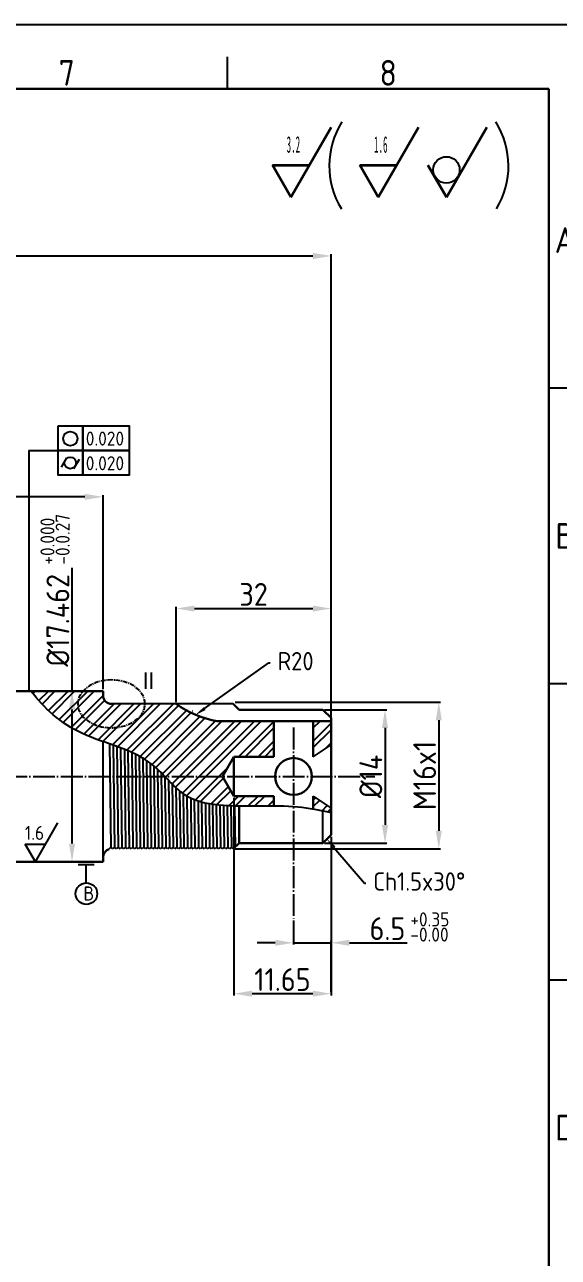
# Model space of a CAD drawing. Extents: x -1001 to 90, y -138 to 385.
# Drawn here: x -422.1 to -276, y 47.7 to 385.2 of the extents above; entities that cross this region are included whole.
import ezdxf
from ezdxf import colors
from ezdxf.entities.mleader import LeaderData, LeaderLine
from ezdxf.enums import TextEntityAlignment as Align
from ezdxf.math import Vec2, Vec3

# ---------------------------------------------------------------- set-up
doc = ezdxf.new("R2010")
doc.units = 0
doc.header["$LTSCALE"] = 0.5
doc.linetypes.add('ACAD_ISO04W100', pattern=[30, 24, -3, 0, -3])
doc.linetypes.add('CENTER', pattern=[2, 1.25, -0.25, 0.25, -0.25])
doc.layers.get('0').update_dxf_attribs({"linetype": 'CONTINUOUS'})
doc.layers.get('Defpoints').update_dxf_attribs({"linetype": 'CONTINUOUS'})
for name, color, linetype, lineweight in [('AM_0', 7, 'CONTINUOUS', 30), ('AM_5', 3, 'CONTINUOUS', 25), ('AM_7', 4, 'ACAD_ISO04W100', 25), ('AM_8', 1, 'CONTINUOUS', 25), ('AM_BOR', 7, 'CONTINUOUS', 50), ('CAXA4', 3, 'CONTINUOUS', 25)]:
    doc.layers.add(name, color=color, linetype=linetype, lineweight=lineweight)
doc.layers.add('图层1', color=1, linetype='CENTER')
doc.styles.add('ACISOTS', font='isocp.shx', dxfattribs={"height": 1})
doc.styles.get("Standard").update_dxf_attribs({"font": 'ISOCP.SHX'})
doc.styles.add('UserTxtStyle3', font='', dxfattribs={"width": 0.4})
doc.styles.get('UserTxtStyle3').set_extended_font_data('FangSong_GB2312')
doc.dimstyles.new('AM_ISO', dxfattribs={"dimtxt": 3.5, "dimasz": 2.5, "dimexe": 1, "dimexo": 1, "dimgap": 1.5, "dimtad": 1, "dimdsep": 46, "dimtxsty": 'Standard', "dimcen": 0, "dimclrd": 256, "dimclre": 256, "dimclrt": 2, "dimadec": 0, "dimazin": 2, "dimtp": 0.1, "dimtm": 0.1, "dimtfac": 0.71, "dimtdec": 3, "dimtmove": 0, "dimatfit": 3, "dimfxl": 1, "dimlwd": -1, "dimlwe": -1, "dimarcsym": 0})

# ---------------------------------------------------------------- blocks, each defined once
blk = doc.blocks.new('A3 ZTL')
for p, q in [((401.17, 280.82), (19.57, 280.82)), ((401.17, 9.78), (401.17, 280.82))]:
    blk.add_line(p, q)
at = {"layer": 'AM_BOR', "color": 135, "lineweight": 25}
for p, q in [((0, 290.61), (410.96, 290.61)), ((352.25, 280.82), (352.25, 285.71)), ((406.07, 235.32), (401.17, 235.32)), ((406.07, 190.31), (401.17, 190.31)), ((401.17, 145.3), (410.96, 145.3))]:
    blk.add_line(p, q, dxfattribs=at)
at = {"layer": 'AM_BOR', "color": 135, "lineweight": 25, "style": 'ACISOTS'}
for s, p in [('7', (327.79, 283.27)), ('8', (376.71, 283.27)), ('A', (403.62, 257.83)), ('B', (403.62, 212.82)), ('D', (403.62, 122.8))]:
    blk.add_text(s, height=3.91, dxfattribs=at).set_placement(p, align=Align.MIDDLE)
blk = doc.blocks.new('*D37')
at = {"layer": 'AM_5'}
for p, q in [((-588.49, 269.5), (-588.49, 322.38)), ((-583.49, 321.88), (-343.2, 321.88)), ((-338.2, 195.02), (-338.2, 322.38))]:
    blk.add_line(p, q, dxfattribs=at)
at = {"layer": 'AM_5', "lineweight": 25}
for points in [[(-583.49, 322.72), (-583.49, 321.05), (-588.49, 321.88)], [(-343.2, 322.72), (-343.2, 321.05), (-338.2, 321.88)]]:
    blk.add_solid(points, dxfattribs=at)
at = {"layer": 'Defpoints', "color": 0, "lineweight": 25}
for p in [(-338.2, 321.88), (-588.49, 269), (-338.2, 194.52)]:
    blk.add_point(p, dxfattribs=at)
at = {"layer": 'AM_5', "lineweight": 25, "insert": (-463.34, 325.76), "char_height": 6.25, "attachment_point": 5}
blk.add_mtext('109.5', dxfattribs=at)
blk = doc.blocks.new('*D42')
at = {"layer": 'AM_5'}
for p, q in [((-364.83, 173.47), (-364.83, 119.36)), ((-338.2, 162.86), (-338.2, 119.36)), ((-343.2, 119.86), (-359.83, 119.86))]:
    blk.add_line(p, q, dxfattribs=at)
at = {"layer": 'AM_5', "lineweight": 25}
for points in [[(-359.83, 120.69), (-359.83, 119.03), (-364.83, 119.86)], [(-343.2, 120.69), (-343.2, 119.03), (-338.2, 119.86)]]:
    blk.add_solid(points, dxfattribs=at)
at = {"layer": 'Defpoints', "color": 0, "lineweight": 25}
for p in [(-364.83, 173.97), (-338.2, 163.36), (-364.83, 119.86)]:
    blk.add_point(p, dxfattribs=at)
at = {"layer": 'AM_5', "lineweight": 25, "insert": (-351.52, 123.73), "char_height": 6.25, "attachment_point": 5}
blk.add_mtext('11.65', dxfattribs=at)
blk = doc.blocks.new('*D43')
at = {"layer": 'AM_5'}
for p, q in [((-380.63, 199.73), (-380.63, 225.83)), ((-375.63, 225.33), (-343.2, 225.33)), ((-338.2, 195.86), (-338.2, 225.83))]:
    blk.add_line(p, q, dxfattribs=at)
at = {"layer": 'AM_5', "lineweight": 25}
for points in [[(-375.63, 226.16), (-375.63, 224.5), (-380.63, 225.33)], [(-343.2, 226.16), (-343.2, 224.5), (-338.2, 225.33)]]:
    blk.add_solid(points, dxfattribs=at)
at = {"layer": 'Defpoints', "color": 0, "lineweight": 25}
for p in [(-338.2, 225.33), (-380.63, 199.23), (-338.2, 195.36)]:
    blk.add_point(p, dxfattribs=at)
at = {"layer": 'AM_5', "lineweight": 25, "insert": (-359.42, 229.21), "char_height": 6.25, "attachment_point": 5}
blk.add_mtext('32', dxfattribs=at)
blk = doc.blocks.new('*D45')
at = {"layer": 'AM_5'}
for p, q in [((-516.49, 224.93), (-516.49, 256.42)), ((-405.66, 255.92), (-511.49, 255.92)), ((-400.66, 203.23), (-400.66, 256.42))]:
    blk.add_line(p, q, dxfattribs=at)
at = {"layer": 'AM_5', "lineweight": 25}
for points in [[(-511.49, 256.76), (-511.49, 255.09), (-516.49, 255.92)], [(-405.66, 256.76), (-405.66, 255.09), (-400.66, 255.92)]]:
    blk.add_solid(points, dxfattribs=at)
at = {"layer": 'Defpoints', "color": 0, "lineweight": 25}
for p in [(-516.49, 255.92), (-516.49, 224.43), (-400.66, 202.73)]:
    blk.add_point(p, dxfattribs=at)
at = {"layer": 'AM_5', "lineweight": 25, "insert": (-458.57, 259.8), "char_height": 6.25, "attachment_point": 5}
blk.add_mtext('55', dxfattribs=at)
blk = doc.blocks.new('*D52')
at = {"layer": 'AM_5'}
for p, q in [((-409.15, 202.73), (-409.15, 236.48)), ((-401.16, 202.73), (-409.65, 202.73)), ((-409.15, 160.98), (-409.15, 197.73)), ((-401.16, 155.98), (-409.65, 155.98))]:
    blk.add_line(p, q, dxfattribs=at)
at = {"layer": 'AM_5', "lineweight": 25}
for points in [[(-409.99, 197.73), (-408.32, 197.73), (-409.15, 202.73)], [(-409.99, 160.98), (-408.32, 160.98), (-409.15, 155.98)]]:
    blk.add_solid(points, dxfattribs=at)
at = {"layer": 'Defpoints', "color": 0, "lineweight": 25}
for p in [(-400.66, 202.73), (-409.15, 155.98), (-400.66, 155.98)]:
    blk.add_point(p, dxfattribs=at)
at = {"layer": 'AM_5', "lineweight": 25, "insert": (-413.03, 222.11), "char_height": 6.25, "attachment_point": 5, "rotation": 90}
blk.add_mtext('%%C17.462', dxfattribs=at)
blk = doc.blocks.new('*D53')
at = {"layer": 'AM_5'}
for p, q in [((-364.49, 199.73), (-308.2, 199.73)), ((-308.7, 194.73), (-308.7, 164.49)), ((-364.49, 159.49), (-308.2, 159.49))]:
    blk.add_line(p, q, dxfattribs=at)
at = {"layer": 'AM_5', "lineweight": 25}
for points in [[(-309.53, 194.73), (-307.87, 194.73), (-308.7, 199.73)], [(-309.53, 164.49), (-307.87, 164.49), (-308.7, 159.49)]]:
    blk.add_solid(points, dxfattribs=at)
at = {"layer": 'Defpoints', "color": 0, "lineweight": 25}
for p in [(-364.99, 199.73), (-364.99, 159.49), (-308.7, 159.49)]:
    blk.add_point(p, dxfattribs=at)
at = {"layer": 'AM_5', "lineweight": 25, "insert": (-312.58, 179.61), "char_height": 6.25, "attachment_point": 5, "rotation": 90}
blk.add_mtext('M16x1', dxfattribs=at)
blk = doc.blocks.new('*D54')
at = {"layer": 'AM_5'}
for p, q in [((-339.99, 197.64), (-322.93, 197.64)), ((-323.43, 192.64), (-323.43, 166.07)), ((-339.99, 161.07), (-322.93, 161.07))]:
    blk.add_line(p, q, dxfattribs=at)
at = {"layer": 'AM_5', "lineweight": 25}
for points in [[(-324.27, 192.64), (-322.6, 192.64), (-323.43, 197.64)], [(-324.27, 166.07), (-322.6, 166.07), (-323.43, 161.07)]]:
    blk.add_solid(points, dxfattribs=at)
at = {"layer": 'Defpoints', "color": 0, "lineweight": 25}
for p in [(-340.49, 197.64), (-340.49, 161.07), (-323.43, 161.07)]:
    blk.add_point(p, dxfattribs=at)
at = {"layer": 'AM_5', "lineweight": 25, "insert": (-327.31, 179.36), "char_height": 6.25, "attachment_point": 5, "rotation": 90}
blk.add_mtext('%%C14', dxfattribs=at)
blk = doc.blocks.new('*D67')
at = {"layer": 'AM_5'}
for p, q in [((-348.49, 139.9), (-348.49, 133.3)), ((-353.49, 133.8), (-358.49, 133.8)), ((-348.49, 133.8), (-338.2, 133.8)), ((-338.2, 120.36), (-338.2, 134.3)), ((-333.2, 133.8), (-317.32, 133.8))]:
    blk.add_line(p, q, dxfattribs=at)
at = {"layer": 'AM_5', "lineweight": 25}
for points in [[(-353.49, 134.63), (-353.49, 132.97), (-348.49, 133.8)], [(-333.2, 134.63), (-333.2, 132.97), (-338.2, 133.8)]]:
    blk.add_solid(points, dxfattribs=at)
at = {"layer": 'Defpoints', "color": 0, "lineweight": 25}
for p in [(-348.49, 140.4), (-338.2, 133.8), (-338.2, 119.86)]:
    blk.add_point(p, dxfattribs=at)
at = {"layer": 'AM_5', "lineweight": 25, "insert": (-322.76, 137.68), "char_height": 6.25, "attachment_point": 5}
blk.add_mtext('6.5', dxfattribs=at)

msp = doc.modelspace()

# ---------------------------------------------------------------- hatches: boundary and pattern name
at = {"layer": 'AM_8', "lineweight": 25}
h = msp.add_hatch(dxfattribs=at)
h.set_pattern_fill('ANSI32', color=256, scale=0.4, style=0)
h.set_pattern_definition([(45, (-1480.742, 107.482), (-2.694077, 2.694077), []), (45, (-1478.946, 107.482), (-2.694077, 2.694077), [])])
h.paths.add_polyline_path([(-338.2, 194.52), (-343.1, 194.52), (-343.1, 184.75), (-338.2, 188.04)])
edge = h.paths.add_edge_path()
edge.add_spline(control_points=[(-343.1, 170.37), (-341.46, 170.08), (-339.83, 169.74), (-338.2, 169.37)], knot_values=[2.561525, 2.561525, 2.561525, 2.561525, 4.745684, 4.745684, 4.745684, 4.745684], degree=3, periodic=0)
edge.add_line((-338.2, 169.37), (-338.2, 170.67))
edge.add_line((-338.2, 170.67), (-343.1, 173.97))
edge.add_line((-343.1, 173.97), (-343.1, 170.37))
edge = h.paths.add_edge_path()
edge.add_line((-364.83, 184.75), (-353.88, 184.75))
edge.add_line((-353.88, 184.75), (-353.88, 194.52))
edge.add_line((-353.88, 194.52), (-369.38, 194.52))
edge.add_arc((-365.33, 219.95), 25.75, 233.5668, 260.9533, ccw=False)
edge.add_line((-380.63, 199.23), (-398.37, 199.23))
edge.add_arc((-398.37, 201.51), 2.29, 180, 270, ccw=False)
edge.add_line((-400.66, 201.51), (-400.66, 202.73))
edge.add_line((-400.66, 202.73), (-420.45, 202.73))
edge.add_spline(control_points=[(-420.45, 202.73), (-418.56, 200.39), (-414.45, 195.81), (-403.24, 188.68), (-390.95, 186.68), (-384.84, 180.51), (-383.73, 179.36)], knot_values=[23.616616, 23.616616, 23.616616, 23.616616, 27.556107, 31.694436, 40.849605, 42.915452, 42.915452, 42.915452, 42.915452], degree=3, periodic=0)
edge.add_line((-383.73, 179.36), (-367.94, 179.36))
edge.add_line((-367.94, 179.36), (-364.83, 184.75))
edge = h.paths.add_edge_path()
edge.add_spline(control_points=[(-383.73, 179.36), (-381.75, 177.3), (-377.48, 172.65), (-366.34, 170.87), (-358.4, 171.25), (-353.88, 171.23)], knot_values=[9.530422, 9.530422, 9.530422, 9.530422, 13.222535, 17.630439, 23.616616, 23.616616, 23.616616, 23.616616], degree=3, periodic=0)
edge.add_line((-353.88, 171.23), (-353.88, 173.97))
edge.add_line((-353.88, 173.97), (-364.83, 173.97))
edge.add_line((-364.83, 173.97), (-367.94, 179.36))
edge.add_line((-367.94, 179.36), (-383.73, 179.36))

# ---------------------------------------------------------------- linework, layer by layer
at = {"color": 0}
msp.add_arc((-316.19, 346.57), 22.53, 147.8076, 211.5252, dxfattribs=at)
msp.add_arc((-312.14, 346.57), 22.53, 328.4748, 32.1924)
at = {"layer": 'AM_0'}
for p, q in [((-400.66, 202.73), (-431.76, 202.73)), ((-400.66, 201.51), (-400.66, 202.73)), ((-363.41, 197.64), (-364.99, 199.23)), ((-363.41, 197.64), (-364.99, 199.23)), ((-363.41, 197.64), (-340.49, 197.64)), ((-340.49, 197.64), (-338.2, 195.36)), ((-338.2, 194.52), (-369.4, 194.52)), ((-353.88, 194.52), (-353.88, 184.75)), ((-343.1, 194.52), (-343.1, 184.75)), ((-338.2, 179.36), (-338.2, 195.36)), ((-364.83, 184.75), (-367.94, 179.36)), ((-364.83, 179.36), (-364.83, 184.75)), ((-353.88, 184.75), (-364.83, 184.75)), ((-364.83, 173.97), (-367.94, 179.36)), ((-364.83, 179.36), (-364.83, 173.97)), ((-338.2, 179.36), (-338.2, 163.36)), ((-353.88, 173.97), (-364.83, 173.97)), ((-353.88, 173.97), (-353.88, 171.23)), ((-343.1, 173.97), (-343.1, 170.37)), ((-363.41, 171.19), (-363.41, 161.07)), ((-340.49, 161.07), (-338.2, 163.36)), ((-363.41, 161.07), (-364.99, 159.49)), ((-363.41, 161.07), (-340.49, 161.07)), ((-400.66, 155.98), (-431.76, 155.98)), ((-400.66, 157.2), (-400.66, 155.98))]:
    msp.add_line(p, q, dxfattribs=at)
at = {"layer": 'AM_0', "lineweight": 25}
for p, q in [((-364.99, 199.23), (-398.37, 199.23)), ((-400.66, 155.98), (-400.66, 188.88)), ((-343.1, 184.75), (-338.2, 188.04)), ((-343.1, 173.97), (-338.2, 170.67)), ((-340.49, 161.07), (-340.49, 169.87)), ((-398.49, 159.99), (-398.99, 159.49)), ((-397.99, 159.49), (-398.49, 159.99)), ((-397.49, 159.99), (-397.99, 159.49)), ((-396.99, 159.49), (-397.49, 159.99)), ((-396.49, 159.99), (-396.99, 159.49)), ((-395.99, 159.49), (-396.49, 159.99)), ((-395.49, 159.99), (-395.99, 159.49)), ((-394.99, 159.49), (-395.49, 159.99)), ((-394.49, 159.99), (-394.99, 159.49)), ((-393.99, 159.49), (-394.49, 159.99)), ((-393.49, 159.99), (-393.99, 159.49)), ((-392.99, 159.49), (-393.49, 159.99)), ((-392.49, 159.99), (-392.99, 159.49)), ((-391.99, 159.49), (-392.49, 159.99)), ((-391.49, 159.99), (-391.99, 159.49)), ((-390.99, 159.49), (-391.49, 159.99)), ((-390.49, 159.99), (-390.99, 159.49)), ((-389.99, 159.49), (-390.49, 159.99)), ((-389.49, 159.99), (-389.99, 159.49)), ((-388.99, 159.49), (-389.49, 159.99)), ((-388.49, 159.99), (-388.99, 159.49)), ((-387.99, 159.49), (-388.49, 159.99)), ((-387.49, 159.99), (-387.99, 159.49)), ((-386.99, 159.49), (-387.49, 159.99)), ((-386.49, 159.99), (-386.99, 159.49)), ((-385.99, 159.49), (-386.49, 159.99)), ((-385.49, 159.99), (-385.99, 159.49)), ((-384.99, 159.49), (-385.49, 159.99)), ((-384.49, 159.99), (-384.99, 159.49)), ((-383.99, 159.49), (-384.49, 159.99)), ((-383.49, 159.99), (-383.99, 159.49)), ((-382.99, 159.49), (-383.49, 159.99)), ((-382.49, 159.99), (-382.99, 159.49)), ((-381.99, 159.49), (-382.49, 159.99)), ((-381.49, 159.99), (-381.99, 159.49)), ((-380.99, 159.49), (-381.49, 159.99)), ((-380.49, 159.99), (-380.99, 159.49)), ((-379.99, 159.49), (-380.49, 159.99)), ((-379.49, 159.99), (-379.99, 159.49)), ((-378.99, 159.49), (-379.49, 159.99)), ((-378.49, 159.99), (-378.99, 159.49)), ((-377.99, 159.49), (-378.49, 159.99)), ((-377.49, 159.99), (-377.99, 159.49)), ((-376.99, 159.49), (-377.49, 159.99)), ((-376.49, 159.99), (-376.99, 159.49)), ((-375.99, 159.49), (-376.49, 159.99)), ((-375.49, 159.99), (-375.99, 159.49)), ((-374.99, 159.49), (-375.49, 159.99)), ((-374.49, 159.99), (-374.99, 159.49)), ((-373.99, 159.49), (-374.49, 159.99)), ((-373.49, 159.99), (-373.99, 159.49)), ((-372.99, 159.49), (-373.49, 159.99)), ((-372.49, 159.99), (-372.99, 159.49)), ((-371.99, 159.49), (-372.49, 159.99)), ((-371.49, 159.99), (-371.99, 159.49)), ((-370.99, 159.49), (-371.49, 159.99)), ((-370.49, 159.99), (-370.99, 159.49)), ((-369.99, 159.49), (-370.49, 159.99)), ((-369.49, 159.99), (-369.99, 159.49)), ((-368.99, 159.49), (-369.49, 159.99)), ((-368.49, 159.99), (-368.99, 159.49)), ((-367.99, 159.49), (-368.49, 159.99)), ((-367.49, 159.99), (-367.99, 159.49)), ((-366.99, 159.49), (-367.49, 159.99)), ((-366.49, 159.99), (-366.99, 159.49)), ((-365.99, 159.49), (-366.49, 159.99)), ((-365.49, 159.99), (-365.99, 159.49)), ((-364.99, 159.49), (-365.49, 159.99))]:
    msp.add_line(p, q, dxfattribs=at)
msp.add_circle((-306.61, 345.45), 3.62, dxfattribs=at)
at = {"layer": 'AM_0'}
msp.add_circle((-348.49, 179.36), 5.05, dxfattribs=at)
for centre, radius, start, end in [((-398.37, 201.51), 2.29, 180, 270), ((-365.33, 219.95), 25.75, 233.5668, 260.9533), ((-398.11, 157.09), 2.55, 110.2392, 177.5352)]:
    msp.add_arc(centre, radius, start, end, dxfattribs=at)
at = {"layer": 'AM_5', "lineweight": 25}
for p, q in [((-421, 268.63), (-412.99, 268.63)), ((-421, 268.63), (-421, 202.73)), ((-410.66, 266.61), (-412.14, 264.04)), ((-407.24, 266.18), (-408.72, 263.61)), ((-419.18, 156.01), (-413.03, 166.66)), ((-421.97, 160.85), (-416.38, 160.85)), ((-419.18, 156.01), (-421.97, 160.85)), ((-403.06, 155.16), (-407.43, 155.16)), ((-405.24, 150.21), (-405.24, 155.16))]:
    msp.add_line(p, q, dxfattribs=at)
for points in [[(-412.99, 275.39), (-406.23, 275.39), (-406.23, 268.63), (-412.99, 268.63)], [(-406.23, 275.39), (-393.47, 275.39), (-393.47, 268.63), (-406.23, 268.63)], [(-412.99, 268.63), (-406.23, 268.63), (-406.23, 261.87), (-412.99, 261.87)], [(-406.23, 268.63), (-393.47, 268.63), (-393.47, 261.87), (-406.23, 261.87)]]:
    msp.add_lwpolyline(points, close=True, dxfattribs=at)
for centre, radius in [((-409.63, 271.86), 1.96), ((-409.63, 265.21), 1.58), ((-405.22, 147.25), 2.96)]:
    msp.add_circle(centre, radius, dxfattribs=at)
at = {"layer": 'AM_7', "lineweight": 25, "ltscale": 0.5}
msp.add_line((-348.49, 192.76), (-348.49, 140.4), dxfattribs=at)
at = {"layer": 'AM_7', "ltscale": 0.5}
msp.add_line((-602.24, 179.36), (-326.26, 179.36), dxfattribs=at)
at = {"layer": 'AM_8', "lineweight": 25}
for p, q in [((-398.85, 188.25), (-398.49, 159.99)), ((-397.85, 187.9), (-397.49, 159.99)), ((-396.84, 187.54), (-396.49, 159.99)), ((-395.84, 187.17), (-395.49, 159.99)), ((-394.83, 186.79), (-394.49, 159.99)), ((-393.83, 186.38), (-393.49, 159.99)), ((-392.82, 185.95), (-392.49, 159.99)), ((-391.81, 185.48), (-391.49, 159.99)), ((-390.81, 184.97), (-390.49, 159.99)), ((-389.8, 184.41), (-389.49, 159.99)), ((-388.79, 183.79), (-388.49, 159.99)), ((-387.78, 183.08), (-387.49, 159.99)), ((-386.77, 182.29), (-386.49, 159.99)), ((-385.76, 181.38), (-385.49, 159.99)), ((-384.75, 180.4), (-384.49, 159.99)), ((-383.74, 179.36), (-383.49, 159.99)), ((-382.72, 178.31), (-382.49, 159.99)), ((-381.71, 177.28), (-381.49, 159.99)), ((-380.7, 176.3), (-380.49, 159.99)), ((-379.69, 175.41), (-379.49, 159.99)), ((-378.68, 174.63), (-378.49, 159.99)), ((-377.67, 173.96), (-377.49, 159.99)), ((-376.66, 173.41), (-376.49, 159.99)), ((-375.66, 172.97), (-375.49, 159.99)), ((-374.65, 172.6), (-374.49, 159.99)), ((-373.65, 172.3), (-373.49, 159.99)), ((-372.64, 172.05), (-372.49, 159.99)), ((-371.64, 171.85), (-371.49, 159.99)), ((-370.64, 171.69), (-370.49, 159.99)), ((-369.64, 171.56), (-369.49, 159.99)), ((-368.64, 171.45), (-368.49, 159.99)), ((-367.64, 171.37), (-367.49, 159.99)), ((-366.63, 171.3), (-366.49, 159.99)), ((-365.63, 171.25), (-365.49, 159.99)), ((-364.63, 171.22), (-364.49, 159.99))]:
    msp.add_line(p, q, dxfattribs=at)
msp.add_open_spline([(-338.2, 169.37), (-341.24, 170.07), (-350.93, 171.92), (-364.05, 170.5), (-379.11, 172.91), (-387.99, 186.2), (-403.24, 188.68), (-414.45, 195.81), (-418.56, 200.39), (-420.45, 202.73)], degree=3, knots=[2.561525, 2.561525, 2.561525, 2.561525, 6.636363, 15.516599, 19.924503, 25.682463, 34.837632, 38.975961, 42.915452, 42.915452, 42.915452, 42.915452], dxfattribs=at)
at = {"layer": 'CAXA4', "color": 0, "linetype": 'Continuous', "lineweight": 35}
for p, q in [((-349.24, 337.99), (-338.17, 357.16)), ((-325.3, 337.99), (-314.23, 357.16)), ((-306.63, 337.99), (-295.57, 357.16)), ((-349.24, 337.99), (-354.27, 346.71)), ((-354.27, 346.71), (-344.21, 346.71)), ((-325.3, 337.99), (-330.33, 346.71)), ((-330.33, 346.71), (-320.27, 346.71)), ((-306.63, 337.99), (-311.66, 346.71))]:
    msp.add_line(p, q, dxfattribs=at)
at = {"layer": '图层1', "lineweight": 25, "ltscale": 2, "extrusion": (0, 0, -1)}
msp.add_ellipse((-398.37, 199.23), major_axis=(-9.2, -0.06), ratio=0.710857, start_param=-3.141592653589793, end_param=3.141592653589793, dxfattribs=at)

# ---------------------------------------------------------------- block references
at = {"layer": 'AM_0', "lineweight": 0, "xscale": 1.8, "yscale": 1.8, "zscale": 1.8}
msp.add_blockref('A3 ZTL', (-1000.63, -137.86), dxfattribs=at)

# ---------------------------------------------------------------- texts
at = {"layer": 'AM_5', "attachment_point": 1}
for s, insert, char_height in [('0.020', (-405.39, 273.8), 3.853), ('0.020', (-405.39, 267.04), 3.853), ('1.6', (-422.06, 165.83), 3.853), ('B', (-406.03, 149.23), 3.85), ('+0.35', (-316.5, 142.14), 3.853), ('-0.00', (-316.5, 137.98), 3.853)]:
    msp.add_mtext_dynamic_manual_height_columns(s, width=5.4883, gutter_width=10, heights=[0], dxfattribs=dict(at, insert=insert, char_height=char_height))
at = {"layer": 'AM_5', "char_height": 3.853, "attachment_point": 1, "rotation": 90}
for s, insert in [('+0.000', (-417.81, 237.35)), ('-0.0.27', (-413.65, 237.35))]:
    msp.add_mtext_dynamic_manual_height_columns(s, width=5.4883, gutter_width=10, heights=[0], dxfattribs=dict(at, insert=insert))
at = {"layer": 'AM_5', "lineweight": 25, "insert": (-389.77, 207.84), "char_height": 4.5, "attachment_point": 1}
msp.add_mtext_dynamic_manual_height_columns('{\\fTahoma|b0|i0|c0|p34;II}', width=7.4335, gutter_width=10, heights=[0], dxfattribs=at)
at = {"layer": 'CAXA4', "color": 0, "linetype": 'Continuous', "lineweight": 25, "attachment_point": 1, "style": 'UserTxtStyle3'}
for s, insert, char_height in [('3.2', (-350.38, 354.69), 4.53), ('\\fFangSong_GB2312|b0|i0|p34;1.6', (-326.45, 354.69), 4.5302)]:
    msp.add_mtext(s, dxfattribs=dict(at, insert=insert, char_height=char_height))

# ---------------------------------------------------------------- dimensions: what is measured, and where the dimension line sits
at = {"layer": 'AM_5', "lineweight": 25}
for base, p1, p2, text, picture, middle in [((-338.2, 321.88), (-588.49, 269), (-338.2, 194.52), '109.5', '*D37', (-463.34, 325.76)), ((-516.49, 255.92), (-400.66, 202.73), (-516.49, 224.43), '55', '*D45', (-458.57, 259.8)), ((-338.2, 225.33), (-380.63, 199.23), (-338.2, 195.36), '32', '*D43', (-359.42, 229.21)), ((-364.83, 119.86), (-338.2, 163.36), (-364.83, 173.97), '11.65', '*D42', (-351.52, 123.73)), ((-338.2, 133.8), (-348.49, 140.4), (-338.2, 119.86), '6.5', '*D67', (-322.76, 137.68))]:
    dim = msp.add_linear_dim(base=base, p1=p1, p2=p2, text=text, dimstyle='AM_ISO', override={"dimscale": 0.5, "dimtxt": 12.5, "dimasz": 10, "dimdec": 0, "dimlfac": 0.4, "dimclrt": 256, "dimadec": 2, "dimtp": 0, "dimtm": 0.3, "dimtdec": 0}, dxfattribs=at)
    dim.commit()
    dim.dimension.update_dxf_attribs({"geometry": picture, "text_midpoint": middle})
dim = msp.add_linear_dim(base=(-409.15, 155.98), p1=(-400.66, 202.73), p2=(-400.66, 155.98), angle=90, text='%%C17.462', dimstyle='AM_ISO', override={"dimscale": 0.5, "dimtxt": 12.5, "dimasz": 10, "dimdec": 0, "dimlfac": 0.4, "dimclrt": 256, "dimadec": 2, "dimtp": 0, "dimtm": 0.3, "dimtdec": 0}, dxfattribs=at)
dim.commit()
dim.dimension.update_dxf_attribs({"geometry": '*D52', "text_midpoint": (-409.15, 222.11), "dimtype": 160})
for base, p1, p2, text, picture, middle in [((-308.7, 159.49), (-364.99, 199.73), (-364.99, 159.49), 'M16x1', '*D53', (-312.58, 179.61)), ((-323.43, 161.07), (-340.49, 197.64), (-340.49, 161.07), '%%C14', '*D54', (-327.31, 179.36))]:
    dim = msp.add_linear_dim(base=base, p1=p1, p2=p2, angle=90, text=text, dimstyle='AM_ISO', override={"dimscale": 0.5, "dimtxt": 12.5, "dimasz": 10, "dimdec": 0, "dimlfac": 0.4, "dimclrt": 256, "dimadec": 2, "dimtp": 0, "dimtm": 0.3, "dimtdec": 0}, dxfattribs=at)
    dim.commit()
    dim.dimension.update_dxf_attribs({"geometry": picture, "text_midpoint": middle})

# ---------------------------------------------------------------- leaders
ml = msp.add_multileader_mtext('Standard', dxfattribs=at)
ml.set_content('R20', color=256)
ml.set_leader_properties()
ml.build(insert=Vec2(0, 0))
ml.multileader.update_dxf_attribs({"text_right_attachment_type": 6, "dogleg_length": 0.36, "arrow_head_size": 3})
ctx = ml.context
ctx.base_point, ctx.char_height, ctx.arrow_head_size, ctx.plane_origin = Vec3(-354.85, 210.43), 5, 3, Vec3(-375.29, 196.2)
ctx.right_attachment = 6
notes = []
notes.append((ctx, [(0, (1, 1, 0), (-355.21, 210.43), (1, 0), 0.36, [(0, [(-375.29, 196.2)], 0, [])])]))
ctx.mtext.insert, ctx.mtext.flow_direction = Vec3(-352.85, 213.43), 5
ml = msp.add_multileader_mtext('Standard', dxfattribs=at)
ml.set_content('Ch1.5x30%%D', color=256)
ml.set_leader_properties()
ml.build(insert=Vec2(0, 0))
ml.multileader.update_dxf_attribs({"text_right_attachment_type": 6, "dogleg_length": 0.36, "arrow_head_size": 3})
ctx = ml.context
ctx.base_point, ctx.char_height, ctx.arrow_head_size, ctx.plane_origin = Vec3(-328.66, 150.09), 5, 3, Vec3(-339.35, 162.22)
ctx.right_attachment = 6
notes.append((ctx, [(0, (1, 1, 0), (-329.02, 150.09), (1, 0), 0.36, [(0, [(-339.35, 162.22)], 0, [])])]))
ctx.mtext.insert, ctx.mtext.flow_direction = Vec3(-326.66, 153.09), 5
for ctx, leaders in notes:
    for number, flags, end, landing, length, lines in leaders:
        leader = LeaderData()
        leader.index, (leader.has_last_leader_line, leader.has_dogleg_vector, leader.attachment_direction) = number, flags
        leader.last_leader_point, leader.dogleg_vector, leader.dogleg_length = Vec3(end), Vec3(landing), length
        for number, points, colour, breaks in lines:
            line = LeaderLine()
            line.index, line.vertices, line.color, line.breaks = number, Vec3.list(points), colors.encode_raw_color(colour), breaks
            leader.lines.append(line)
        ctx.leaders.append(leader)

doc.saveas('drawing.dxf')
